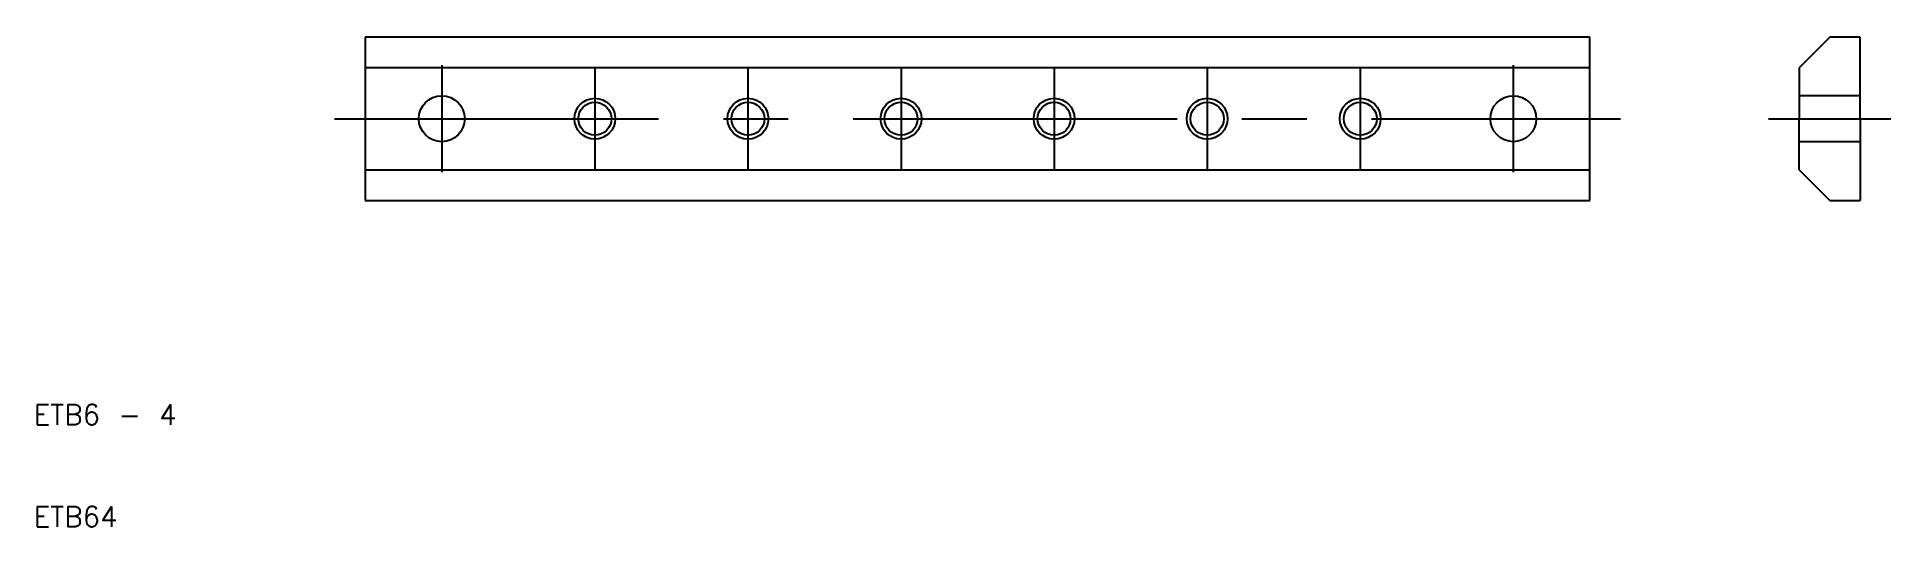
# Model space of a CAD drawing. Extents: x 10 to 192, y 10 to 58.
import ezdxf

# ---------------------------------------------------------------- set-up
doc = ezdxf.new("R2010")
doc.units = 0
doc.linetypes.add('CENTER', pattern=[50.8, 31.75, -6.35, 6.35, -6.35])
doc.linetypes.add('DASHED', pattern=[19.05, 12.7, -6.35])
doc.layers.get('0').update_dxf_attribs({"linetype": 'CONTINUOUS'})
doc.layers.add('CENTER', color=1, linetype='CENTER')
doc.styles.get("Standard").update_dxf_attribs({"font": 'txt.shx', "bigfont": 'extfont.shx'})

msp = doc.modelspace()

# ---------------------------------------------------------------- linework, layer by layer
for p, q in [((162.5, 58), (42.5, 58)), ((42.5, 58), (42.5, 42)), ((162.5, 42), (162.5, 58)), ((186, 58), (183, 55)), ((189, 58), (186, 58)), ((189, 50), (189, 58)), ((162.5, 55), (42.5, 55)), ((183, 55), (183, 50)), ((183, 45), (183, 50)), ((189, 50), (189, 42)), ((42.5, 45), (162.5, 45)), ((183, 45), (186, 42)), ((42.5, 42), (162.5, 42)), ((186, 42), (189, 42))]:
    msp.add_line(p, q)
at = {"color": 3, "linetype": 'DASHED'}
for p, q in [((189, 52.25), (183, 52.25)), ((189, 47.75), (183, 47.75))]:
    msp.add_line(p, q, dxfattribs=at)
for centre, radius in [((50, 50), 2.25), ((65, 50), 1.62), ((80, 50), 1.62), ((95, 50), 1.62), ((110, 50), 1.62), ((125, 50), 1.62), ((140, 50), 1.62), ((155, 50), 2.25)]:
    msp.add_circle(centre, radius)
at = {"color": 3}
for centre in [(65, 50), (80, 50), (95, 50), (110, 50), (125, 50), (140, 50)]:
    msp.add_circle(centre, 2, dxfattribs=at)
at = {"layer": 'CENTER', "color": 1, "linetype": 'CENTER'}
for p, q in [((50, 55.25), (50, 44.75)), ((65, 55), (65, 45)), ((80, 55), (80, 45)), ((95, 55), (95, 45)), ((110, 55), (110, 45)), ((125, 55), (125, 45)), ((140, 55), (140, 45)), ((155, 55.25), (155, 44.75)), ((39.5, 50), (165.5, 50)), ((180, 50), (192, 50))]:
    msp.add_line(p, q, dxfattribs=at)

# ---------------------------------------------------------------- texts
for s, p in [('ETB6 - 4', (10, 20)), ('ETB64', (10, 10))]:
    msp.add_text(s, height=2).set_placement(p)

doc.saveas('drawing.dxf')
